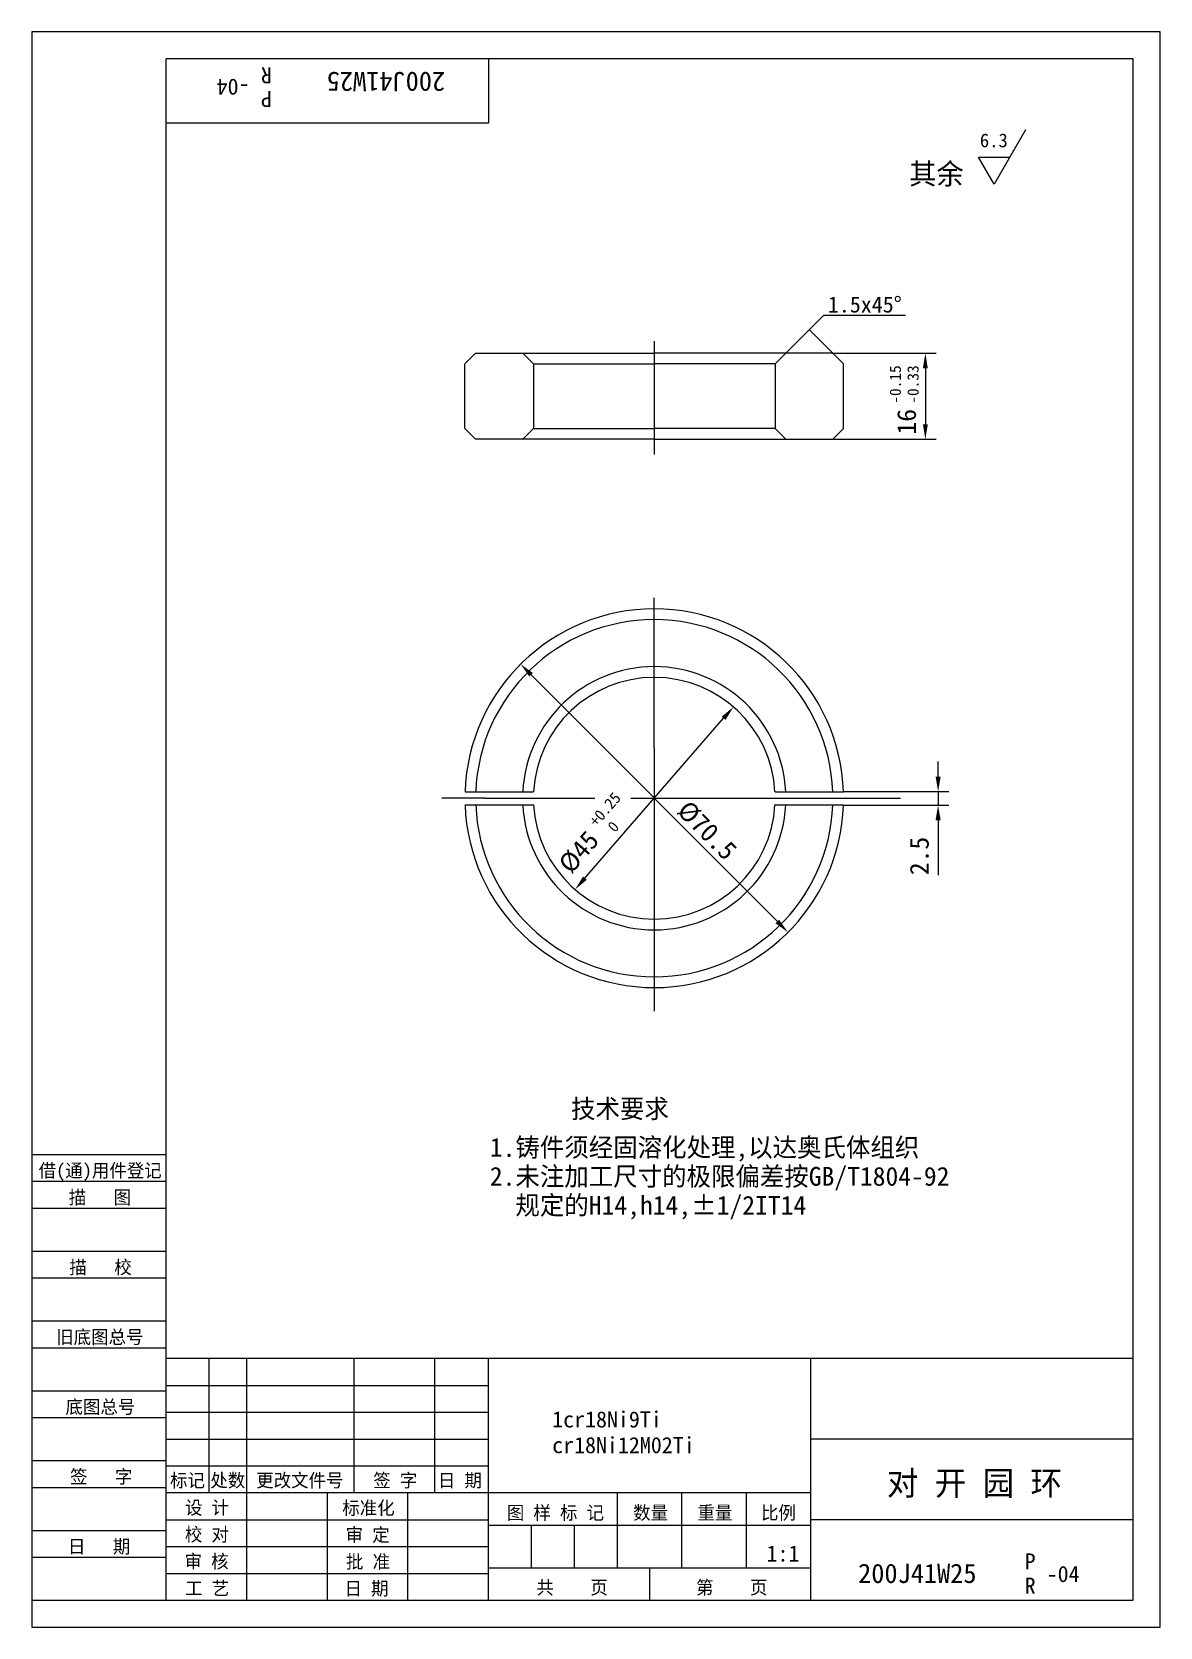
# Model space of a CAD drawing. Header units: metres. Extents: x 0 to 210, y 0 to 297.
import ezdxf

# ---------------------------------------------------------------- set-up
doc = ezdxf.new("R2010")
doc.units = ezdxf.units.M
for name, color, linetype in [('C', 6, 'Continuous'), ('D', 1, 'Continuous'), ('FL', 5, 'Continuous'), ('T', 7, 'Continuous'), ('TL', 4, 'Continuous')]:
    doc.layers.add(name, color=color, linetype=linetype)

# ---------------------------------------------------------------- blocks, each defined once
blk = doc.blocks.new('TUKUN4')
at = {"layer": 'FL'}
for p, q in [((0, 297), (0, 0)), ((210, 297), (0, 297)), ((210, 0), (210, 297)), ((0, 78), (25, 78)), ((0, 70), (25, 70)), ((0, 65), (25, 65)), ((0, 57), (25, 57)), ((0, 52), (25, 52)), ((33, 25), (33, 50)), ((40, 5), (40, 50)), ((60, 25), (60, 50)), ((75, 25), (75, 50)), ((25, 45), (85, 45)), ((0, 44), (25, 44)), ((0, 39), (25, 39)), ((25, 40), (85, 40)), ((25, 35), (85, 35)), ((0, 31), (25, 31)), ((25, 30), (85, 30)), ((0, 26), (25, 26)), ((70, 5), (70, 25)), ((0, 18), (25, 18)), ((25, 20), (85, 20)), ((25, 15), (85, 15)), ((0, 13), (25, 13)), ((25, 10), (85, 10)), ((0, 0), (210, 0))]:
    blk.add_line(p, q, dxfattribs=at)
at = {"layer": 'TL'}
for p, q in [((25, 5), (25, 292)), ((205, 292), (25, 292)), ((85, 292), (85, 280)), ((205, 5), (205, 292)), ((85, 280), (25, 280)), ((0, 88), (25, 88)), ((0, 83), (25, 83)), ((205, 50), (25, 50)), ((85, 5), (85, 50)), ((145, 5), (145, 50)), ((205, 35), (145, 35)), ((145, 25), (25, 25)), ((55, 5), (55, 25)), ((109, 11), (109, 25)), ((121, 11), (121, 25)), ((133, 11), (133, 25)), ((85, 19), (145, 19)), ((93, 11), (93, 19)), ((101, 11), (101, 19)), ((205, 20), (145, 20)), ((145, 11), (85, 11)), ((115, 5), (115, 11)), ((0, 5), (205, 5))]:
    blk.add_line(p, q, dxfattribs=at)
at = {"layer": 'T'}
for s, p in [('借(通)用件登记', (1.26, 83.76)), ('描   图', (6.86, 78.76)), ('描   校', (6.98, 65.76)), ('旧底图总号', (4.52, 52.76)), ('底图总号', (6.25, 39.76)), ('签   字', (7.1, 26.76)), ('标记', (25.71, 26.07)), ('处数', (33.22, 26.07)), ('更改文件号', (41.75, 26.07)), ('签 字', (63.53, 26.07)), ('日 期', (75.57, 26.07)), ('设 计', (28.5, 20.99)), ('标准化', (57.77, 20.93)), ('图 样 标 记', (88.4, 20.04)), ('数量', (111.92, 20.04)), ('重量', (123.88, 20.04)), ('比例', (135.7, 20.04)), ('校 对', (28.48, 15.99)), ('审 定', (58.39, 15.93)), ('日   期', (6.72, 13.76)), ('审 核', (28.41, 10.99)), ('批 准', (58.46, 10.93)), ('共    页', (93.91, 6.13)), ('第    页', (123.62, 6.13)), ('工 艺', (28.52, 5.99)), ('日 期', (58.18, 5.93))]:
    blk.add_text(s, height=2.5, dxfattribs=at).set_placement(p)

msp = doc.modelspace()

# ---------------------------------------------------------------- linework, layer by layer
at = {"layer": 'C'}
for p, q in [((115.85, 239.42), (115.85, 218.34)), ((115.85, 181.53), (115.85, 191.64)), ((115.85, 163.68), (115.85, 181.53)), ((115.85, 163.68), (115.85, 128.66)), ((84.22, 154.32), (76.31, 154.32)), ((84.22, 154.32), (104.76, 154.32)), ((111.5, 154.32), (161.71, 154.32)), ((115.85, 128.66), (115.85, 114.67))]:
    msp.add_line(p, q, dxfattribs=at)
at = {"layer": 'D'}
for p, q in [((184.97, 278.76), (179.12, 268.62)), ((179.12, 268.62), (176.19, 273.69)), ((176.19, 273.69), (182.05, 273.69)), ((140.35, 237.18), (147.42, 244.25)), ((147.42, 244.25), (156.3, 244.25)), ((156.3, 244.25), (162.59, 244.25)), ((149.1, 237.18), (144.72, 241.56)), ((149.02, 237.16), (168.31, 237.16)), ((166.31, 234.36), (166.31, 223.95)), ((149.16, 221.15), (168.31, 221.15)), ((138.76, 131.35), (92.93, 177.3)), ((102.94, 139.44), (128.76, 169.21)), ((168.68, 158.36), (168.68, 161.16)), ((151.09, 155.56), (170.68, 155.56)), ((168.68, 155.56), (168.68, 153.02)), ((151.09, 153.02), (170.68, 153.02)), ((168.68, 150.22), (168.68, 147.42)), ((168.68, 147.42), (168.68, 140))]:
    msp.add_line(p, q, dxfattribs=at)
for points in [[(165.84, 234.36), (166.77, 234.36), (166.31, 237.16)], [(165.84, 223.95), (166.77, 223.95), (166.31, 221.15)], [(92.6, 176.97), (93.26, 177.63), (90.96, 179.28)], [(129.11, 168.9), (128.4, 169.51), (130.59, 171.32)], [(168.21, 158.36), (169.15, 158.36), (168.68, 155.56)], [(168.21, 150.22), (169.15, 150.22), (168.68, 153.02)], [(103.29, 139.14), (102.59, 139.75), (101.11, 137.33)], [(138.43, 131.02), (139.09, 131.68), (140.74, 129.36)]]:
    msp.add_solid(points, dxfattribs=at)
at = {"layer": 'TL'}
for p, q in [((80.6, 235.18), (82.6, 237.18)), ((80.6, 223.18), (80.6, 235.18)), ((82.6, 237.18), (91.35, 237.18)), ((91.35, 237.18), (115.85, 237.18)), ((91.35, 237.18), (93.35, 235.18)), ((93.35, 235.18), (115.85, 235.18)), ((93.35, 235.18), (93.35, 223.2)), ((140.35, 237.18), (115.85, 237.18)), ((138.35, 235.18), (115.85, 235.18)), ((140.35, 237.18), (138.35, 235.18)), ((138.35, 235.18), (138.35, 223.2)), ((149.1, 237.18), (140.35, 237.18)), ((151.1, 235.18), (149.1, 237.18)), ((151.1, 223.18), (151.1, 235.18)), ((82.6, 221.18), (80.6, 223.18)), ((91.3, 221.11), (93.3, 223.11)), ((93.26, 223.16), (115.85, 223.16)), ((138.43, 223.16), (115.85, 223.16)), ((140.39, 221.11), (138.39, 223.11)), ((149.1, 221.18), (151.1, 223.18)), ((91.35, 221.18), (82.6, 221.18)), ((115.85, 221.18), (91.35, 221.18)), ((115.85, 221.18), (140.35, 221.18)), ((140.35, 221.18), (149.1, 221.18)), ((80.62, 155.51), (93.38, 155.51)), ((138.32, 155.51), (151.08, 155.51)), ((80.62, 153.08), (93.38, 153.08)), ((138.31, 153.08), (151.08, 153.08))]:
    msp.add_line(p, q, dxfattribs=at)
for radius, start, end in [(35.25, 1.93, 178.07), (33.25, 2.05, 177.95), (24.5, 2.78, 177.22), (22.5, 3.03, 176.97), (35.25, 182.02, 357.98), (33.25, 182.14, 357.86), (24.5, 182.91, 357.09), (22.5, 183.16, 356.84)]:
    msp.add_arc((115.85, 154.32), radius, start, end, dxfattribs=at)

# ---------------------------------------------------------------- block references
at = {"layer": 'D'}
msp.add_blockref('TUKUN4', (0, 0), dxfattribs=at)

# ---------------------------------------------------------------- texts
for s, height, rotation, p in [('-04', 3, 180, (40.51, 288.24)), ('R', 3, 180, (44.67, 290.4)), ('200J41W25', 3.6, 180, (76.92, 289.53)), ('P', 3, 180, (44.67, 285.99)), ('-0.15', 2.1, 90, (161.76, 227.78)), ('-0.33', 2.1, 90, (165.05, 227.78)), ('16', 3.5, 90, (164.56, 222.04)), ('+0.25', 2.1, 49.07, (105.11, 148.88)), ('%%c70.5', 3.5, 314.92, (119.86, 151.75)), (' 0', 2.1, 49.07, (107.6, 146.73)), ('%%c45', 3.5, 49.07, (100.36, 140.05)), ('2.5', 3.5, 90, (166.93, 140))]:
    msp.add_text(s, height=height, rotation=rotation, dxfattribs=at).set_placement(p)
for s, height, p in [('6.3', 2.55, (176.45, 275.53)), ('其余', 3.9, (163.3, 268.62)), ('1.5x45%%d', 3, (148.17, 244.75)), ('技术要求', 3.5, (100.36, 94.77)), ('1.铸件须经固溶化处理,以达奥氏体组织', 3.5, (85.24, 87.57)), ('2.未注加工尺寸的极限偏差按GB/T1804-92', 3.5, (85.24, 82.18)), ('  规定的H14,h14,%%P1/2IT14', 3.5, (85.24, 76.79)), ('1cr18Ni9Ti', 3, (96.84, 37.17)), ('cr18Ni12M02Ti', 3, (96.84, 32.38)), ('对 开 园 环', 4.5, (159.15, 24.55)), ('1:1', 3, (136.74, 12.2)), ('P', 3, (184.79, 10.73)), ('200J41W25', 3.6, (153.79, 8.21)), ('R', 3, (184.79, 6.22)), ('-04', 3, (188.89, 8.39))]:
    msp.add_text(s, height=height, dxfattribs=at).set_placement(p)

doc.saveas('drawing.dxf')
